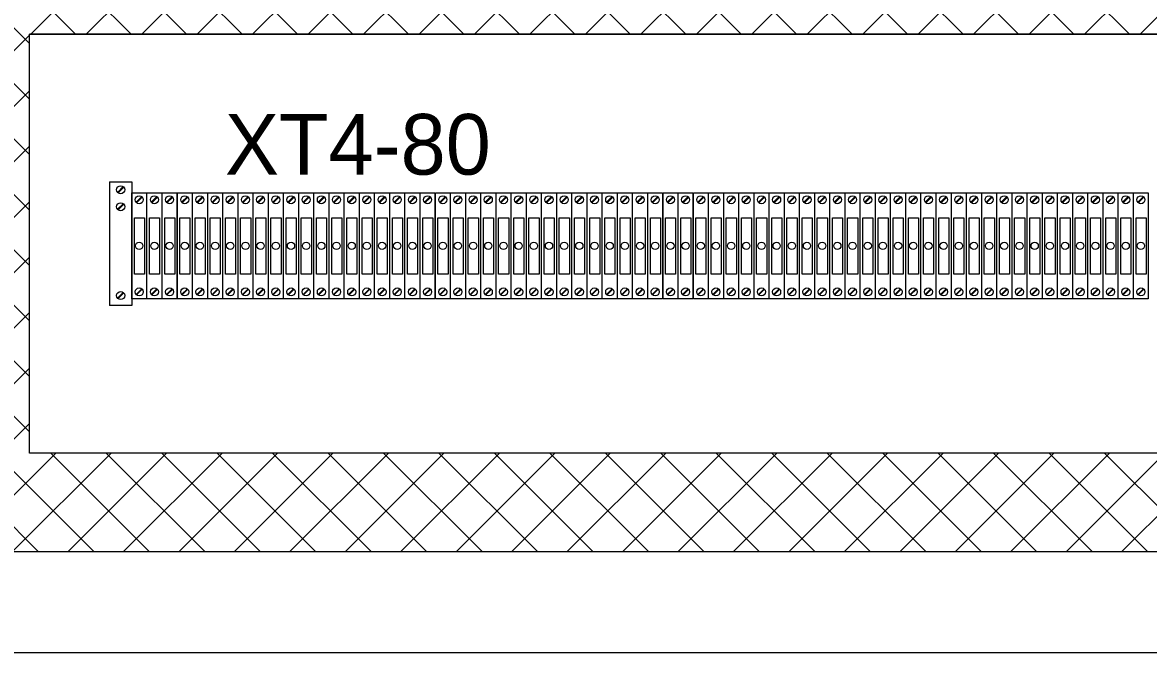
# Model space of a CAD drawing. Header units: millimetres. Extents: x 32626 to 72822, y 60047 to 123188.
# Drawn here: x 38747.2 to 39020.7, y 69076.9 to 69229.9 of the extents above; entities that cross this region are included whole.
import ezdxf

# ---------------------------------------------------------------- set-up
doc = ezdxf.new("R2010")
doc.units = ezdxf.units.MM
doc.header["$LTSCALE"] = 10
doc.layers.add('1轮廓实线层', color=7, linetype='Continuous', lineweight=18)
doc.layers.add('6文字层', color=3, linetype='Continuous', lineweight=18)
doc.styles.add('样式 1', font='SIMYOU.TTF', dxfattribs={"width": 0.75})

msp = doc.modelspace()

# ---------------------------------------------------------------- hatches: boundary and pattern name
at = {"layer": '1轮廓实线层'}
h = msp.add_hatch(dxfattribs=at)
h.set_pattern_fill('ANSI37', color=256, scale=3, style=0)
h.set_pattern_definition([(45, (7301.284, 2082.644), (-6.7351921, 6.7351921), []), (135, (7301.284, 2082.644), (-6.7351921, -6.7351921), [])])
h.paths.add_polyline_path([(38725.51, 69101.35), (38725.51, 69496.47), (39458.98, 69496.47), (39458.98, 69101.35)])
h.paths.add_polyline_path([(38748.93, 69473.08), (39435.56, 69473.08), (39435.56, 69365.07), (38748.93, 69365.07)], flags=16)
h.paths.add_polyline_path([(38748.91, 69341.07), (39435.58, 69341.07), (39435.58, 69251.07), (38748.91, 69251.07)], flags=16)
h.paths.add_polyline_path([(38748.91, 69227.07), (39435.58, 69227.07), (39435.58, 69125.35), (38748.91, 69125.35)], flags=16)

# ---------------------------------------------------------------- linework, layer by layer
for p, q in [((39194.98, 69227.07), (38748.91, 69227.07)), ((38748.91, 69227.07), (39435.58, 69227.07)), ((38748.91, 69125.35), (38748.91, 69227.07)), ((39435.58, 69125.35), (38748.91, 69125.35)), ((39458.98, 69101.35), (38725.51, 69101.35)), ((38696.25, 69076.91), (39488.25, 69076.91))]:
    msp.add_line(p, q, dxfattribs=at)
at = {"layer": '1轮廓实线层', "lineweight": 13}
for p, q in [((38768.32, 69191.21), (38773.72, 69191.21)), ((38768.32, 69191.21), (38768.32, 69161.21)), ((38773.72, 69191.21), (38773.72, 69161.21)), ((38770.27, 69188.65), (38771.65, 69190.03)), ((38770.4, 69188.53), (38771.77, 69189.91)), ((38773.72, 69188.57), (38777.32, 69188.57)), ((38773.72, 69162.77), (38773.72, 69188.57)), ((38777.32, 69188.57), (38777.32, 69162.77)), ((38777.41, 69188.57), (38781.01, 69188.57)), ((38777.41, 69162.77), (38777.41, 69188.57)), ((38781.01, 69188.57), (38781.01, 69162.77)), ((38781.1, 69188.57), (38784.7, 69188.57)), ((38781.1, 69162.77), (38781.1, 69188.57)), ((38784.7, 69188.57), (38784.7, 69162.77)), ((38784.78, 69188.57), (38788.38, 69188.57)), ((38784.78, 69162.77), (38784.78, 69188.57)), ((38788.38, 69188.57), (38788.38, 69162.77)), ((38788.47, 69188.57), (38792.07, 69188.57)), ((38788.47, 69162.77), (38788.47, 69188.57)), ((38792.07, 69188.57), (38792.07, 69162.77)), ((38792.16, 69188.57), (38795.76, 69188.57)), ((38792.16, 69162.77), (38792.16, 69188.57)), ((38795.76, 69188.57), (38795.76, 69162.77)), ((38795.84, 69188.57), (38799.44, 69188.57)), ((38795.84, 69162.77), (38795.84, 69188.57)), ((38799.44, 69188.57), (38799.44, 69162.77)), ((38799.53, 69188.57), (38803.13, 69188.57)), ((38799.53, 69162.77), (38799.53, 69188.57)), ((38803.13, 69188.57), (38803.13, 69162.77)), ((38803.21, 69188.57), (38806.81, 69188.57)), ((38803.21, 69162.77), (38803.21, 69188.57)), ((38806.81, 69188.57), (38806.81, 69162.77)), ((38806.9, 69188.57), (38810.5, 69188.57)), ((38806.9, 69162.77), (38806.9, 69188.57)), ((38810.5, 69188.57), (38810.5, 69162.77)), ((38810.59, 69188.57), (38814.19, 69188.57)), ((38810.59, 69162.77), (38810.59, 69188.57)), ((38814.19, 69188.57), (38814.19, 69162.77)), ((38814.27, 69188.57), (38817.87, 69188.57)), ((38814.27, 69162.77), (38814.27, 69188.57)), ((38817.87, 69188.57), (38817.87, 69162.77)), ((38817.96, 69188.57), (38821.56, 69188.57)), ((38817.96, 69162.77), (38817.96, 69188.57)), ((38821.56, 69188.57), (38821.56, 69162.77)), ((38821.64, 69188.57), (38825.24, 69188.57)), ((38821.64, 69162.77), (38821.64, 69188.57)), ((38825.24, 69188.57), (38825.24, 69162.77)), ((38825.33, 69188.57), (38828.93, 69188.57)), ((38825.33, 69162.77), (38825.33, 69188.57)), ((38828.93, 69188.57), (38828.93, 69162.77)), ((38829.02, 69188.57), (38832.62, 69188.57)), ((38829.02, 69162.77), (38829.02, 69188.57)), ((38832.62, 69188.57), (38832.62, 69162.77)), ((38832.7, 69188.57), (38836.3, 69188.57)), ((38832.7, 69162.77), (38832.7, 69188.57)), ((38836.3, 69188.57), (38836.3, 69162.77)), ((38836.39, 69188.57), (38839.99, 69188.57)), ((38836.39, 69162.77), (38836.39, 69188.57)), ((38839.99, 69188.57), (38839.99, 69162.77)), ((38840.07, 69188.57), (38843.67, 69188.57)), ((38840.07, 69162.77), (38840.07, 69188.57)), ((38843.67, 69188.57), (38843.67, 69162.77)), ((38843.76, 69188.57), (38847.36, 69188.57)), ((38843.76, 69162.77), (38843.76, 69188.57)), ((38847.36, 69188.57), (38847.36, 69162.77)), ((38847.45, 69162.77), (38847.45, 69188.57)), ((38847.45, 69188.57), (38851.05, 69188.57)), ((38847.45, 69162.77), (38847.45, 69188.57)), ((38851.05, 69188.57), (38851.05, 69162.77)), ((38851.13, 69188.57), (38854.73, 69188.57)), ((38851.13, 69162.77), (38851.13, 69188.57)), ((38854.73, 69188.57), (38854.73, 69162.77)), ((38854.82, 69188.57), (38858.42, 69188.57)), ((38854.82, 69162.77), (38854.82, 69188.57)), ((38858.42, 69188.57), (38858.42, 69162.77)), ((38858.51, 69188.57), (38862.11, 69188.57)), ((38858.51, 69162.77), (38858.51, 69188.57)), ((38862.11, 69188.57), (38862.11, 69162.77)), ((38862.19, 69188.57), (38865.79, 69188.57)), ((38862.19, 69162.77), (38862.19, 69188.57)), ((38865.79, 69188.57), (38865.79, 69162.77)), ((38865.88, 69188.57), (38869.48, 69188.57)), ((38865.88, 69162.77), (38865.88, 69188.57)), ((38869.48, 69188.57), (38869.48, 69162.77)), ((38869.56, 69188.57), (38873.16, 69188.57)), ((38869.56, 69162.77), (38869.56, 69188.57)), ((38873.16, 69188.57), (38873.16, 69162.77)), ((38873.25, 69188.57), (38876.85, 69188.57)), ((38873.25, 69162.77), (38873.25, 69188.57)), ((38876.85, 69188.57), (38876.85, 69162.77)), ((38876.94, 69188.57), (38880.54, 69188.57)), ((38876.94, 69162.77), (38876.94, 69188.57)), ((38880.54, 69188.57), (38880.54, 69162.77)), ((38880.62, 69188.57), (38884.22, 69188.57)), ((38880.62, 69162.77), (38880.62, 69188.57)), ((38884.22, 69188.57), (38884.22, 69162.77)), ((38884.31, 69188.57), (38887.91, 69188.57)), ((38884.31, 69162.77), (38884.31, 69188.57)), ((38887.91, 69188.57), (38887.91, 69162.77)), ((38887.99, 69188.57), (38891.59, 69188.57)), ((38887.99, 69162.77), (38887.99, 69188.57)), ((38891.59, 69188.57), (38891.59, 69162.77)), ((38891.68, 69188.57), (38895.28, 69188.57)), ((38891.68, 69162.77), (38891.68, 69188.57)), ((38895.28, 69188.57), (38895.28, 69162.77)), ((38895.37, 69188.57), (38898.97, 69188.57)), ((38895.37, 69162.77), (38895.37, 69188.57)), ((38898.97, 69188.57), (38898.97, 69162.77)), ((38899.05, 69188.57), (38902.65, 69188.57)), ((38899.05, 69162.77), (38899.05, 69188.57)), ((38902.65, 69188.57), (38902.65, 69162.77)), ((38902.74, 69188.57), (38906.34, 69188.57)), ((38902.74, 69162.77), (38902.74, 69188.57)), ((38906.34, 69188.57), (38906.34, 69162.77)), ((38906.42, 69188.57), (38910.02, 69188.57)), ((38906.42, 69162.77), (38906.42, 69188.57)), ((38910.02, 69188.57), (38910.02, 69162.77)), ((38910.11, 69188.57), (38913.71, 69188.57)), ((38910.11, 69162.77), (38910.11, 69188.57)), ((38913.71, 69188.57), (38913.71, 69162.77)), ((38913.8, 69188.57), (38917.4, 69188.57)), ((38913.8, 69162.77), (38913.8, 69188.57)), ((38917.4, 69188.57), (38917.4, 69162.77)), ((38917.48, 69188.57), (38921.08, 69188.57)), ((38917.48, 69162.77), (38917.48, 69188.57)), ((38921.08, 69188.57), (38921.08, 69162.77)), ((38921.17, 69162.77), (38921.17, 69188.57)), ((38921.17, 69188.57), (38924.77, 69188.57)), ((38921.17, 69162.77), (38921.17, 69188.57)), ((38924.77, 69188.57), (38924.77, 69162.77)), ((38924.86, 69188.57), (38928.46, 69188.57)), ((38924.86, 69162.77), (38924.86, 69188.57)), ((38928.46, 69188.57), (38928.46, 69162.77)), ((38928.54, 69188.57), (38932.14, 69188.57)), ((38928.54, 69162.77), (38928.54, 69188.57)), ((38932.14, 69188.57), (38932.14, 69162.77)), ((38932.23, 69188.57), (38935.83, 69188.57)), ((38932.23, 69162.77), (38932.23, 69188.57)), ((38935.83, 69188.57), (38935.83, 69162.77)), ((38935.91, 69188.57), (38939.51, 69188.57)), ((38935.91, 69162.77), (38935.91, 69188.57)), ((38939.51, 69188.57), (38939.51, 69162.77)), ((38939.6, 69188.57), (38943.2, 69188.57)), ((38939.6, 69162.77), (38939.6, 69188.57)), ((38943.2, 69188.57), (38943.2, 69162.77)), ((38943.29, 69188.57), (38946.89, 69188.57)), ((38943.29, 69162.77), (38943.29, 69188.57)), ((38946.89, 69188.57), (38946.89, 69162.77)), ((38946.97, 69188.57), (38950.57, 69188.57)), ((38946.97, 69162.77), (38946.97, 69188.57)), ((38950.57, 69188.57), (38950.57, 69162.77)), ((38950.66, 69188.57), (38954.26, 69188.57)), ((38950.66, 69162.77), (38950.66, 69188.57)), ((38954.26, 69188.57), (38954.26, 69162.77)), ((38954.34, 69188.57), (38957.94, 69188.57)), ((38954.34, 69162.77), (38954.34, 69188.57)), ((38957.94, 69188.57), (38957.94, 69162.77)), ((38958.03, 69188.57), (38961.63, 69188.57)), ((38958.03, 69162.77), (38958.03, 69188.57)), ((38961.63, 69188.57), (38961.63, 69162.77)), ((38961.72, 69188.57), (38965.32, 69188.57)), ((38961.72, 69162.77), (38961.72, 69188.57)), ((38965.32, 69188.57), (38965.32, 69162.77)), ((38965.4, 69188.57), (38969, 69188.57)), ((38965.4, 69162.77), (38965.4, 69188.57)), ((38969, 69188.57), (38969, 69162.77)), ((38969.09, 69188.57), (38972.69, 69188.57)), ((38969.09, 69162.77), (38969.09, 69188.57)), ((38972.69, 69188.57), (38972.69, 69162.77)), ((38972.78, 69188.57), (38976.38, 69188.57)), ((38972.78, 69162.77), (38972.78, 69188.57)), ((38976.38, 69188.57), (38976.38, 69162.77)), ((38976.46, 69188.57), (38980.06, 69188.57)), ((38976.46, 69162.77), (38976.46, 69188.57)), ((38980.06, 69188.57), (38980.06, 69162.77)), ((38980.15, 69188.57), (38983.75, 69188.57)), ((38980.15, 69162.77), (38980.15, 69188.57)), ((38983.75, 69188.57), (38983.75, 69162.77)), ((38983.83, 69188.57), (38987.43, 69188.57)), ((38983.83, 69162.77), (38983.83, 69188.57)), ((38987.43, 69188.57), (38987.43, 69162.77)), ((38987.52, 69188.57), (38991.12, 69188.57)), ((38987.52, 69162.77), (38987.52, 69188.57)), ((38991.12, 69188.57), (38991.12, 69162.77)), ((38991.21, 69188.57), (38994.81, 69188.57)), ((38991.21, 69162.77), (38991.21, 69188.57)), ((38994.81, 69188.57), (38994.81, 69162.77)), ((38994.89, 69162.77), (38994.89, 69188.57)), ((38994.89, 69188.57), (38998.49, 69188.57)), ((38994.89, 69162.77), (38994.89, 69188.57)), ((38998.49, 69188.57), (38998.49, 69162.77)), ((38998.58, 69188.57), (39002.18, 69188.57)), ((38998.58, 69162.77), (38998.58, 69188.57)), ((39002.18, 69188.57), (39002.18, 69162.77)), ((39002.26, 69188.57), (39005.86, 69188.57)), ((39002.26, 69162.77), (39002.26, 69188.57)), ((39005.86, 69188.57), (39005.86, 69162.77)), ((39005.95, 69188.57), (39009.55, 69188.57)), ((39005.95, 69162.77), (39005.95, 69188.57)), ((39009.55, 69188.57), (39009.55, 69162.77)), ((39009.64, 69188.57), (39013.24, 69188.57)), ((39009.64, 69162.77), (39009.64, 69188.57)), ((39013.24, 69188.57), (39013.24, 69162.77)), ((39013.32, 69188.57), (39016.92, 69188.57)), ((39013.32, 69162.77), (39013.32, 69188.57)), ((39016.92, 69188.57), (39016.92, 69162.77)), ((39017.01, 69188.57), (39020.61, 69188.57)), ((39017.01, 69162.77), (39017.01, 69188.57)), ((39020.61, 69188.57), (39020.61, 69162.77)), ((38770.27, 69184.53), (38771.65, 69185.9)), ((38770.4, 69184.4), (38771.77, 69185.78)), ((38774.77, 69186.23), (38776.15, 69187.61)), ((38774.9, 69186.11), (38776.27, 69187.49)), ((38778.46, 69186.23), (38779.84, 69187.61)), ((38778.58, 69186.11), (38779.96, 69187.49)), ((38782.15, 69186.23), (38783.53, 69187.61)), ((38782.27, 69186.11), (38783.65, 69187.49)), ((38785.83, 69186.23), (38787.21, 69187.61)), ((38785.95, 69186.11), (38787.33, 69187.49)), ((38789.52, 69186.23), (38790.9, 69187.61)), ((38789.64, 69186.11), (38791.02, 69187.49)), ((38793.21, 69186.23), (38794.58, 69187.61)), ((38793.33, 69186.11), (38794.71, 69187.49)), ((38796.89, 69186.23), (38798.27, 69187.61)), ((38797.01, 69186.11), (38798.39, 69187.49)), ((38800.58, 69186.23), (38801.96, 69187.61)), ((38800.7, 69186.11), (38802.08, 69187.49)), ((38804.26, 69186.23), (38805.64, 69187.61)), ((38804.38, 69186.11), (38805.76, 69187.49)), ((38807.95, 69186.23), (38809.33, 69187.61)), ((38808.07, 69186.11), (38809.45, 69187.49)), ((38811.64, 69186.23), (38813.02, 69187.61)), ((38811.76, 69186.11), (38813.14, 69187.49)), ((38815.32, 69186.23), (38816.7, 69187.61)), ((38815.44, 69186.11), (38816.82, 69187.49)), ((38819.01, 69186.23), (38820.39, 69187.61)), ((38819.13, 69186.11), (38820.51, 69187.49)), ((38822.69, 69186.23), (38824.07, 69187.61)), ((38822.82, 69186.11), (38824.19, 69187.49)), ((38826.38, 69186.23), (38827.76, 69187.61)), ((38826.5, 69186.11), (38827.88, 69187.49)), ((38830.07, 69186.23), (38831.45, 69187.61)), ((38830.19, 69186.11), (38831.57, 69187.49)), ((38833.75, 69186.23), (38835.13, 69187.61)), ((38833.87, 69186.11), (38835.25, 69187.49)), ((38837.44, 69186.23), (38838.82, 69187.61)), ((38837.56, 69186.11), (38838.94, 69187.49)), ((38841.13, 69186.23), (38842.5, 69187.61)), ((38841.25, 69186.11), (38842.62, 69187.49)), ((38844.81, 69186.23), (38846.19, 69187.61)), ((38844.93, 69186.11), (38846.31, 69187.49)), ((38848.5, 69186.23), (38849.88, 69187.61)), ((38848.62, 69186.11), (38850, 69187.49)), ((38852.18, 69186.23), (38853.56, 69187.61)), ((38852.3, 69186.11), (38853.68, 69187.49)), ((38855.87, 69186.23), (38857.25, 69187.61)), ((38855.99, 69186.11), (38857.37, 69187.49)), ((38859.56, 69186.23), (38860.93, 69187.61)), ((38859.68, 69186.11), (38861.06, 69187.49)), ((38863.24, 69186.23), (38864.62, 69187.61)), ((38863.36, 69186.11), (38864.74, 69187.49)), ((38866.93, 69186.23), (38868.31, 69187.61)), ((38867.05, 69186.11), (38868.43, 69187.49)), ((38870.61, 69186.23), (38871.99, 69187.61)), ((38870.73, 69186.11), (38872.11, 69187.49)), ((38874.3, 69186.23), (38875.68, 69187.61)), ((38874.42, 69186.11), (38875.8, 69187.49)), ((38877.99, 69186.23), (38879.37, 69187.61)), ((38878.11, 69186.11), (38879.49, 69187.49)), ((38881.67, 69186.23), (38883.05, 69187.61)), ((38881.79, 69186.11), (38883.17, 69187.49)), ((38885.36, 69186.23), (38886.74, 69187.61)), ((38885.48, 69186.11), (38886.86, 69187.49)), ((38889.04, 69186.23), (38890.42, 69187.61)), ((38889.17, 69186.11), (38890.54, 69187.49)), ((38892.73, 69186.23), (38894.11, 69187.61)), ((38892.85, 69186.11), (38894.23, 69187.49)), ((38896.42, 69186.23), (38897.8, 69187.61)), ((38896.54, 69186.11), (38897.92, 69187.49)), ((38900.1, 69186.23), (38901.48, 69187.61)), ((38900.22, 69186.11), (38901.6, 69187.49)), ((38903.79, 69186.23), (38905.17, 69187.61)), ((38903.91, 69186.11), (38905.29, 69187.49)), ((38907.48, 69186.23), (38908.85, 69187.61)), ((38907.6, 69186.11), (38908.98, 69187.49)), ((38911.16, 69186.23), (38912.54, 69187.61)), ((38911.28, 69186.11), (38912.66, 69187.49)), ((38914.85, 69186.23), (38916.23, 69187.61)), ((38914.97, 69186.11), (38916.35, 69187.49)), ((38918.53, 69186.23), (38919.91, 69187.61)), ((38918.65, 69186.11), (38920.03, 69187.49)), ((38922.22, 69186.23), (38923.6, 69187.61)), ((38922.34, 69186.11), (38923.72, 69187.49)), ((38925.91, 69186.23), (38927.28, 69187.61)), ((38926.03, 69186.11), (38927.41, 69187.49)), ((38929.59, 69186.23), (38930.97, 69187.61)), ((38929.71, 69186.11), (38931.09, 69187.49)), ((38933.28, 69186.23), (38934.66, 69187.61)), ((38933.4, 69186.11), (38934.78, 69187.49)), ((38936.96, 69186.23), (38938.34, 69187.61)), ((38937.09, 69186.11), (38938.46, 69187.49)), ((38940.65, 69186.23), (38942.03, 69187.61)), ((38940.77, 69186.11), (38942.15, 69187.49)), ((38944.34, 69186.23), (38945.72, 69187.61)), ((38944.46, 69186.11), (38945.84, 69187.49)), ((38948.02, 69186.23), (38949.4, 69187.61)), ((38948.14, 69186.11), (38949.52, 69187.49)), ((38951.71, 69186.23), (38953.09, 69187.61)), ((38951.83, 69186.11), (38953.21, 69187.49)), ((38955.39, 69186.23), (38956.77, 69187.61)), ((38955.52, 69186.11), (38956.89, 69187.49)), ((38959.08, 69186.23), (38960.46, 69187.61)), ((38959.2, 69186.11), (38960.58, 69187.49)), ((38962.77, 69186.23), (38964.15, 69187.61)), ((38962.89, 69186.11), (38964.27, 69187.49)), ((38966.45, 69186.23), (38967.83, 69187.61)), ((38966.57, 69186.11), (38967.95, 69187.49)), ((38970.14, 69186.23), (38971.52, 69187.61)), ((38970.26, 69186.11), (38971.64, 69187.49)), ((38973.83, 69186.23), (38975.2, 69187.61)), ((38973.95, 69186.11), (38975.33, 69187.49)), ((38977.51, 69186.23), (38978.89, 69187.61)), ((38977.63, 69186.11), (38979.01, 69187.49)), ((38981.2, 69186.23), (38982.58, 69187.61)), ((38981.32, 69186.11), (38982.7, 69187.49)), ((38984.88, 69186.23), (38986.26, 69187.61)), ((38985, 69186.11), (38986.38, 69187.49)), ((38988.57, 69186.23), (38989.95, 69187.61)), ((38988.69, 69186.11), (38990.07, 69187.49)), ((38992.26, 69186.23), (38993.63, 69187.61)), ((38992.38, 69186.11), (38993.76, 69187.49)), ((38995.94, 69186.23), (38997.32, 69187.61)), ((38996.06, 69186.11), (38997.44, 69187.49)), ((38999.63, 69186.23), (39001.01, 69187.61)), ((38999.75, 69186.11), (39001.13, 69187.49)), ((39003.31, 69186.23), (39004.69, 69187.61)), ((39003.44, 69186.11), (39004.81, 69187.49)), ((39007, 69186.23), (39008.38, 69187.61)), ((39007.12, 69186.11), (39008.5, 69187.49)), ((39010.69, 69186.23), (39012.07, 69187.61)), ((39010.81, 69186.11), (39012.19, 69187.49)), ((39014.37, 69186.23), (39015.75, 69187.61)), ((39014.49, 69186.11), (39015.87, 69187.49)), ((39018.06, 69186.23), (39019.44, 69187.61)), ((39018.18, 69186.11), (39019.56, 69187.49)), ((38770.27, 69162.96), (38771.65, 69164.34)), ((38770.4, 69162.84), (38771.77, 69164.22)), ((38774.77, 69163.85), (38776.15, 69165.23)), ((38774.9, 69163.73), (38776.27, 69165.11)), ((38778.46, 69163.85), (38779.84, 69165.23)), ((38778.58, 69163.73), (38779.96, 69165.11)), ((38782.15, 69163.85), (38783.53, 69165.23)), ((38782.27, 69163.73), (38783.65, 69165.11)), ((38785.83, 69163.85), (38787.21, 69165.23)), ((38785.95, 69163.73), (38787.33, 69165.11)), ((38789.52, 69163.85), (38790.9, 69165.23)), ((38789.64, 69163.73), (38791.02, 69165.11)), ((38793.21, 69163.85), (38794.58, 69165.23)), ((38793.33, 69163.73), (38794.71, 69165.11)), ((38796.89, 69163.85), (38798.27, 69165.23)), ((38797.01, 69163.73), (38798.39, 69165.11)), ((38800.58, 69163.85), (38801.96, 69165.23)), ((38800.7, 69163.73), (38802.08, 69165.11)), ((38804.26, 69163.85), (38805.64, 69165.23)), ((38804.38, 69163.73), (38805.76, 69165.11)), ((38807.95, 69163.85), (38809.33, 69165.23)), ((38808.07, 69163.73), (38809.45, 69165.11)), ((38811.64, 69163.85), (38813.02, 69165.23)), ((38811.76, 69163.73), (38813.14, 69165.11)), ((38815.32, 69163.85), (38816.7, 69165.23)), ((38815.44, 69163.73), (38816.82, 69165.11)), ((38819.01, 69163.85), (38820.39, 69165.23)), ((38819.13, 69163.73), (38820.51, 69165.11)), ((38822.69, 69163.85), (38824.07, 69165.23)), ((38822.82, 69163.73), (38824.19, 69165.11)), ((38826.38, 69163.85), (38827.76, 69165.23)), ((38826.5, 69163.73), (38827.88, 69165.11)), ((38830.07, 69163.85), (38831.45, 69165.23)), ((38830.19, 69163.73), (38831.57, 69165.11)), ((38833.75, 69163.85), (38835.13, 69165.23)), ((38833.87, 69163.73), (38835.25, 69165.11)), ((38837.44, 69163.85), (38838.82, 69165.23)), ((38837.56, 69163.73), (38838.94, 69165.11)), ((38841.13, 69163.85), (38842.5, 69165.23)), ((38841.25, 69163.73), (38842.62, 69165.11)), ((38844.81, 69163.85), (38846.19, 69165.23)), ((38844.93, 69163.73), (38846.31, 69165.11)), ((38848.5, 69163.85), (38849.88, 69165.23)), ((38848.62, 69163.73), (38850, 69165.11)), ((38852.18, 69163.85), (38853.56, 69165.23)), ((38852.3, 69163.73), (38853.68, 69165.11)), ((38855.87, 69163.85), (38857.25, 69165.23)), ((38855.99, 69163.73), (38857.37, 69165.11)), ((38859.56, 69163.85), (38860.93, 69165.23)), ((38859.68, 69163.73), (38861.06, 69165.11)), ((38863.24, 69163.85), (38864.62, 69165.23)), ((38863.36, 69163.73), (38864.74, 69165.11)), ((38866.93, 69163.85), (38868.31, 69165.23)), ((38867.05, 69163.73), (38868.43, 69165.11)), ((38870.61, 69163.85), (38871.99, 69165.23)), ((38870.73, 69163.73), (38872.11, 69165.11)), ((38874.3, 69163.85), (38875.68, 69165.23)), ((38874.42, 69163.73), (38875.8, 69165.11)), ((38877.99, 69163.85), (38879.37, 69165.23)), ((38878.11, 69163.73), (38879.49, 69165.11)), ((38881.67, 69163.85), (38883.05, 69165.23)), ((38881.79, 69163.73), (38883.17, 69165.11)), ((38885.36, 69163.85), (38886.74, 69165.23)), ((38885.48, 69163.73), (38886.86, 69165.11)), ((38889.04, 69163.85), (38890.42, 69165.23)), ((38889.17, 69163.73), (38890.54, 69165.11)), ((38892.73, 69163.85), (38894.11, 69165.23)), ((38892.85, 69163.73), (38894.23, 69165.11)), ((38896.42, 69163.85), (38897.8, 69165.23)), ((38896.54, 69163.73), (38897.92, 69165.11)), ((38900.1, 69163.85), (38901.48, 69165.23)), ((38900.22, 69163.73), (38901.6, 69165.11)), ((38903.79, 69163.85), (38905.17, 69165.23)), ((38903.91, 69163.73), (38905.29, 69165.11)), ((38907.48, 69163.85), (38908.85, 69165.23)), ((38907.6, 69163.73), (38908.98, 69165.11)), ((38911.16, 69163.85), (38912.54, 69165.23)), ((38911.28, 69163.73), (38912.66, 69165.11)), ((38914.85, 69163.85), (38916.23, 69165.23)), ((38914.97, 69163.73), (38916.35, 69165.11)), ((38918.53, 69163.85), (38919.91, 69165.23)), ((38918.65, 69163.73), (38920.03, 69165.11)), ((38922.22, 69163.85), (38923.6, 69165.23)), ((38922.34, 69163.73), (38923.72, 69165.11)), ((38925.91, 69163.85), (38927.28, 69165.23)), ((38926.03, 69163.73), (38927.41, 69165.11)), ((38929.59, 69163.85), (38930.97, 69165.23)), ((38929.71, 69163.73), (38931.09, 69165.11)), ((38933.28, 69163.85), (38934.66, 69165.23)), ((38933.4, 69163.73), (38934.78, 69165.11)), ((38936.96, 69163.85), (38938.34, 69165.23)), ((38937.09, 69163.73), (38938.46, 69165.11)), ((38940.65, 69163.85), (38942.03, 69165.23)), ((38940.77, 69163.73), (38942.15, 69165.11)), ((38944.34, 69163.85), (38945.72, 69165.23)), ((38944.46, 69163.73), (38945.84, 69165.11)), ((38948.02, 69163.85), (38949.4, 69165.23)), ((38948.14, 69163.73), (38949.52, 69165.11)), ((38951.71, 69163.85), (38953.09, 69165.23)), ((38951.83, 69163.73), (38953.21, 69165.11)), ((38955.39, 69163.85), (38956.77, 69165.23)), ((38955.52, 69163.73), (38956.89, 69165.11)), ((38959.08, 69163.85), (38960.46, 69165.23)), ((38959.2, 69163.73), (38960.58, 69165.11)), ((38962.77, 69163.85), (38964.15, 69165.23)), ((38962.89, 69163.73), (38964.27, 69165.11)), ((38966.45, 69163.85), (38967.83, 69165.23)), ((38966.57, 69163.73), (38967.95, 69165.11)), ((38970.14, 69163.85), (38971.52, 69165.23)), ((38970.26, 69163.73), (38971.64, 69165.11)), ((38973.83, 69163.85), (38975.2, 69165.23)), ((38973.95, 69163.73), (38975.33, 69165.11)), ((38977.51, 69163.85), (38978.89, 69165.23)), ((38977.63, 69163.73), (38979.01, 69165.11)), ((38981.2, 69163.85), (38982.58, 69165.23)), ((38981.32, 69163.73), (38982.7, 69165.11)), ((38984.88, 69163.85), (38986.26, 69165.23)), ((38985, 69163.73), (38986.38, 69165.11)), ((38988.57, 69163.85), (38989.95, 69165.23)), ((38988.69, 69163.73), (38990.07, 69165.11)), ((38992.26, 69163.85), (38993.63, 69165.23)), ((38992.38, 69163.73), (38993.76, 69165.11)), ((38995.94, 69163.85), (38997.32, 69165.23)), ((38996.06, 69163.73), (38997.44, 69165.11)), ((38999.63, 69163.85), (39001.01, 69165.23)), ((38999.75, 69163.73), (39001.13, 69165.11)), ((39003.31, 69163.85), (39004.69, 69165.23)), ((39003.44, 69163.73), (39004.81, 69165.11)), ((39007, 69163.85), (39008.38, 69165.23)), ((39007.12, 69163.73), (39008.5, 69165.11)), ((39010.69, 69163.85), (39012.07, 69165.23)), ((39010.81, 69163.73), (39012.19, 69165.11)), ((39014.37, 69163.85), (39015.75, 69165.23)), ((39014.49, 69163.73), (39015.87, 69165.11)), ((39018.06, 69163.85), (39019.44, 69165.23)), ((39018.18, 69163.73), (39019.56, 69165.11)), ((38773.72, 69161.21), (38768.32, 69161.21)), ((38777.32, 69162.77), (38773.72, 69162.77)), ((38781.01, 69162.77), (38777.41, 69162.77)), ((38784.7, 69162.77), (38781.1, 69162.77)), ((38788.38, 69162.77), (38784.78, 69162.77)), ((38792.07, 69162.77), (38788.47, 69162.77)), ((38795.76, 69162.77), (38792.16, 69162.77)), ((38799.44, 69162.77), (38795.84, 69162.77)), ((38803.13, 69162.77), (38799.53, 69162.77)), ((38806.81, 69162.77), (38803.21, 69162.77)), ((38810.5, 69162.77), (38806.9, 69162.77)), ((38814.19, 69162.77), (38810.59, 69162.77)), ((38817.87, 69162.77), (38814.27, 69162.77)), ((38821.56, 69162.77), (38817.96, 69162.77)), ((38825.24, 69162.77), (38821.64, 69162.77)), ((38828.93, 69162.77), (38825.33, 69162.77)), ((38832.62, 69162.77), (38829.02, 69162.77)), ((38836.3, 69162.77), (38832.7, 69162.77)), ((38839.99, 69162.77), (38836.39, 69162.77)), ((38843.67, 69162.77), (38840.07, 69162.77)), ((38847.36, 69162.77), (38843.76, 69162.77)), ((38851.05, 69162.77), (38847.45, 69162.77)), ((38854.73, 69162.77), (38851.13, 69162.77)), ((38858.42, 69162.77), (38854.82, 69162.77)), ((38862.11, 69162.77), (38858.51, 69162.77)), ((38865.79, 69162.77), (38862.19, 69162.77)), ((38869.48, 69162.77), (38865.88, 69162.77)), ((38873.16, 69162.77), (38869.56, 69162.77)), ((38876.85, 69162.77), (38873.25, 69162.77)), ((38880.54, 69162.77), (38876.94, 69162.77)), ((38884.22, 69162.77), (38880.62, 69162.77)), ((38887.91, 69162.77), (38884.31, 69162.77)), ((38891.59, 69162.77), (38887.99, 69162.77)), ((38895.28, 69162.77), (38891.68, 69162.77)), ((38898.97, 69162.77), (38895.37, 69162.77)), ((38902.65, 69162.77), (38899.05, 69162.77)), ((38906.34, 69162.77), (38902.74, 69162.77)), ((38910.02, 69162.77), (38906.42, 69162.77)), ((38913.71, 69162.77), (38910.11, 69162.77)), ((38917.4, 69162.77), (38913.8, 69162.77)), ((38921.08, 69162.77), (38917.48, 69162.77)), ((38924.77, 69162.77), (38921.17, 69162.77)), ((38928.46, 69162.77), (38924.86, 69162.77)), ((38932.14, 69162.77), (38928.54, 69162.77)), ((38935.83, 69162.77), (38932.23, 69162.77)), ((38939.51, 69162.77), (38935.91, 69162.77)), ((38943.2, 69162.77), (38939.6, 69162.77)), ((38946.89, 69162.77), (38943.29, 69162.77)), ((38950.57, 69162.77), (38946.97, 69162.77)), ((38954.26, 69162.77), (38950.66, 69162.77)), ((38957.94, 69162.77), (38954.34, 69162.77)), ((38961.63, 69162.77), (38958.03, 69162.77)), ((38965.32, 69162.77), (38961.72, 69162.77)), ((38969, 69162.77), (38965.4, 69162.77)), ((38972.69, 69162.77), (38969.09, 69162.77)), ((38976.38, 69162.77), (38972.78, 69162.77)), ((38980.06, 69162.77), (38976.46, 69162.77)), ((38983.75, 69162.77), (38980.15, 69162.77)), ((38987.43, 69162.77), (38983.83, 69162.77)), ((38991.12, 69162.77), (38987.52, 69162.77)), ((38994.81, 69162.77), (38991.21, 69162.77)), ((38998.49, 69162.77), (38994.89, 69162.77)), ((39002.18, 69162.77), (38998.58, 69162.77)), ((39005.86, 69162.77), (39002.26, 69162.77)), ((39009.55, 69162.77), (39005.95, 69162.77)), ((39013.24, 69162.77), (39009.64, 69162.77)), ((39016.92, 69162.77), (39013.32, 69162.77)), ((39020.61, 69162.77), (39017.01, 69162.77))]:
    msp.add_line(p, q, dxfattribs=at)
for points in [[(38774.35, 69182.47), (38776.79, 69182.47), (38776.79, 69168.81), (38774.35, 69168.81)], [(38778.03, 69182.47), (38780.48, 69182.47), (38780.48, 69168.81), (38778.03, 69168.81)], [(38781.72, 69182.47), (38784.17, 69182.47), (38784.17, 69168.81), (38781.72, 69168.81)], [(38785.4, 69182.47), (38787.85, 69182.47), (38787.85, 69168.81), (38785.4, 69168.81)], [(38789.09, 69182.47), (38791.54, 69182.47), (38791.54, 69168.81), (38789.09, 69168.81)], [(38792.78, 69182.47), (38795.22, 69182.47), (38795.22, 69168.81), (38792.78, 69168.81)], [(38796.46, 69182.47), (38798.91, 69182.47), (38798.91, 69168.81), (38796.46, 69168.81)], [(38800.15, 69182.47), (38802.6, 69182.47), (38802.6, 69168.81), (38800.15, 69168.81)], [(38803.83, 69182.47), (38806.28, 69182.47), (38806.28, 69168.81), (38803.83, 69168.81)], [(38807.52, 69182.47), (38809.97, 69182.47), (38809.97, 69168.81), (38807.52, 69168.81)], [(38811.21, 69182.47), (38813.65, 69182.47), (38813.65, 69168.81), (38811.21, 69168.81)], [(38814.89, 69182.47), (38817.34, 69182.47), (38817.34, 69168.81), (38814.89, 69168.81)], [(38818.58, 69182.47), (38821.03, 69182.47), (38821.03, 69168.81), (38818.58, 69168.81)], [(38822.27, 69182.47), (38824.71, 69182.47), (38824.71, 69168.81), (38822.27, 69168.81)], [(38825.95, 69182.47), (38828.4, 69182.47), (38828.4, 69168.81), (38825.95, 69168.81)], [(38829.64, 69182.47), (38832.09, 69182.47), (38832.09, 69168.81), (38829.64, 69168.81)], [(38833.32, 69182.47), (38835.77, 69182.47), (38835.77, 69168.81), (38833.32, 69168.81)], [(38837.01, 69182.47), (38839.46, 69182.47), (38839.46, 69168.81), (38837.01, 69168.81)], [(38840.7, 69182.47), (38843.14, 69182.47), (38843.14, 69168.81), (38840.7, 69168.81)], [(38844.38, 69182.47), (38846.83, 69182.47), (38846.83, 69168.81), (38844.38, 69168.81)], [(38848.07, 69182.47), (38850.52, 69182.47), (38850.52, 69168.81), (38848.07, 69168.81)], [(38851.75, 69182.47), (38854.2, 69182.47), (38854.2, 69168.81), (38851.75, 69168.81)], [(38855.44, 69182.47), (38857.89, 69182.47), (38857.89, 69168.81), (38855.44, 69168.81)], [(38859.13, 69182.47), (38861.57, 69182.47), (38861.57, 69168.81), (38859.13, 69168.81)], [(38862.81, 69182.47), (38865.26, 69182.47), (38865.26, 69168.81), (38862.81, 69168.81)], [(38866.5, 69182.47), (38868.95, 69182.47), (38868.95, 69168.81), (38866.5, 69168.81)], [(38870.18, 69182.47), (38872.63, 69182.47), (38872.63, 69168.81), (38870.18, 69168.81)], [(38873.87, 69182.47), (38876.32, 69182.47), (38876.32, 69168.81), (38873.87, 69168.81)], [(38877.56, 69182.47), (38880.01, 69182.47), (38880.01, 69168.81), (38877.56, 69168.81)], [(38881.24, 69182.47), (38883.69, 69182.47), (38883.69, 69168.81), (38881.24, 69168.81)], [(38884.93, 69182.47), (38887.38, 69182.47), (38887.38, 69168.81), (38884.93, 69168.81)], [(38888.62, 69182.47), (38891.06, 69182.47), (38891.06, 69168.81), (38888.62, 69168.81)], [(38892.3, 69182.47), (38894.75, 69182.47), (38894.75, 69168.81), (38892.3, 69168.81)], [(38895.99, 69182.47), (38898.44, 69182.47), (38898.44, 69168.81), (38895.99, 69168.81)], [(38899.67, 69182.47), (38902.12, 69182.47), (38902.12, 69168.81), (38899.67, 69168.81)], [(38903.36, 69182.47), (38905.81, 69182.47), (38905.81, 69168.81), (38903.36, 69168.81)], [(38907.05, 69182.47), (38909.49, 69182.47), (38909.49, 69168.81), (38907.05, 69168.81)], [(38910.73, 69182.47), (38913.18, 69182.47), (38913.18, 69168.81), (38910.73, 69168.81)], [(38914.42, 69182.47), (38916.87, 69182.47), (38916.87, 69168.81), (38914.42, 69168.81)], [(38918.1, 69182.47), (38920.55, 69182.47), (38920.55, 69168.81), (38918.1, 69168.81)], [(38921.79, 69182.47), (38924.24, 69182.47), (38924.24, 69168.81), (38921.79, 69168.81)], [(38925.48, 69182.47), (38927.92, 69182.47), (38927.92, 69168.81), (38925.48, 69168.81)], [(38929.16, 69182.47), (38931.61, 69182.47), (38931.61, 69168.81), (38929.16, 69168.81)], [(38932.85, 69182.47), (38935.3, 69182.47), (38935.3, 69168.81), (38932.85, 69168.81)], [(38936.53, 69182.47), (38938.98, 69182.47), (38938.98, 69168.81), (38936.53, 69168.81)], [(38940.22, 69182.47), (38942.67, 69182.47), (38942.67, 69168.81), (38940.22, 69168.81)], [(38943.91, 69182.47), (38946.36, 69182.47), (38946.36, 69168.81), (38943.91, 69168.81)], [(38947.59, 69182.47), (38950.04, 69182.47), (38950.04, 69168.81), (38947.59, 69168.81)], [(38951.28, 69182.47), (38953.73, 69182.47), (38953.73, 69168.81), (38951.28, 69168.81)], [(38954.97, 69182.47), (38957.41, 69182.47), (38957.41, 69168.81), (38954.97, 69168.81)], [(38958.65, 69182.47), (38961.1, 69182.47), (38961.1, 69168.81), (38958.65, 69168.81)], [(38962.34, 69182.47), (38964.79, 69182.47), (38964.79, 69168.81), (38962.34, 69168.81)], [(38966.02, 69182.47), (38968.47, 69182.47), (38968.47, 69168.81), (38966.02, 69168.81)], [(38969.71, 69182.47), (38972.16, 69182.47), (38972.16, 69168.81), (38969.71, 69168.81)], [(38973.4, 69182.47), (38975.84, 69182.47), (38975.84, 69168.81), (38973.4, 69168.81)], [(38977.08, 69182.47), (38979.53, 69182.47), (38979.53, 69168.81), (38977.08, 69168.81)], [(38980.77, 69182.47), (38983.22, 69182.47), (38983.22, 69168.81), (38980.77, 69168.81)], [(38984.45, 69182.47), (38986.9, 69182.47), (38986.9, 69168.81), (38984.45, 69168.81)], [(38988.14, 69182.47), (38990.59, 69182.47), (38990.59, 69168.81), (38988.14, 69168.81)], [(38991.83, 69182.47), (38994.27, 69182.47), (38994.27, 69168.81), (38991.83, 69168.81)], [(38995.51, 69182.47), (38997.96, 69182.47), (38997.96, 69168.81), (38995.51, 69168.81)], [(38999.2, 69182.47), (39001.65, 69182.47), (39001.65, 69168.81), (38999.2, 69168.81)], [(39002.88, 69182.47), (39005.33, 69182.47), (39005.33, 69168.81), (39002.88, 69168.81)], [(39006.57, 69182.47), (39009.02, 69182.47), (39009.02, 69168.81), (39006.57, 69168.81)], [(39010.26, 69182.47), (39012.71, 69182.47), (39012.71, 69168.81), (39010.26, 69168.81)], [(39013.94, 69182.47), (39016.39, 69182.47), (39016.39, 69168.81), (39013.94, 69168.81)], [(39017.63, 69182.47), (39020.08, 69182.47), (39020.08, 69168.81), (39017.63, 69168.81)]]:
    msp.add_lwpolyline(points, close=True, dxfattribs=at)
for centre, radius in [((38771.02, 69189.28), 0.975), ((38771.02, 69185.15), 0.975), ((38775.52, 69186.86), 0.975), ((38779.21, 69186.86), 0.975), ((38782.9, 69186.86), 0.975), ((38786.58, 69186.86), 0.975), ((38790.27, 69186.86), 0.975), ((38793.96, 69186.86), 0.975), ((38797.64, 69186.86), 0.975), ((38801.33, 69186.86), 0.975), ((38805.01, 69186.86), 0.975), ((38808.7, 69186.86), 0.975), ((38812.39, 69186.86), 0.975), ((38816.07, 69186.86), 0.975), ((38819.76, 69186.86), 0.975), ((38823.44, 69186.86), 0.975), ((38827.13, 69186.86), 0.975), ((38830.82, 69186.86), 0.975), ((38834.5, 69186.86), 0.975), ((38838.19, 69186.86), 0.975), ((38841.87, 69186.86), 0.975), ((38845.56, 69186.86), 0.975), ((38849.25, 69186.86), 0.975), ((38852.93, 69186.86), 0.975), ((38856.62, 69186.86), 0.975), ((38860.31, 69186.86), 0.975), ((38863.99, 69186.86), 0.975), ((38867.68, 69186.86), 0.975), ((38871.36, 69186.86), 0.975), ((38875.05, 69186.86), 0.975), ((38878.74, 69186.86), 0.975), ((38882.42, 69186.86), 0.975), ((38886.11, 69186.86), 0.975), ((38889.79, 69186.86), 0.975), ((38893.48, 69186.86), 0.975), ((38897.17, 69186.86), 0.975), ((38900.85, 69186.86), 0.975), ((38904.54, 69186.86), 0.975), ((38908.22, 69186.86), 0.975), ((38911.91, 69186.86), 0.975), ((38915.6, 69186.86), 0.975), ((38919.28, 69186.86), 0.975), ((38922.97, 69186.86), 0.975), ((38926.66, 69186.86), 0.975), ((38930.34, 69186.86), 0.975), ((38934.03, 69186.86), 0.975), ((38937.71, 69186.86), 0.975), ((38941.4, 69186.86), 0.975), ((38945.09, 69186.86), 0.975), ((38948.77, 69186.86), 0.975), ((38952.46, 69186.86), 0.975), ((38956.14, 69186.86), 0.975), ((38959.83, 69186.86), 0.975), ((38963.52, 69186.86), 0.975), ((38967.2, 69186.86), 0.975), ((38970.89, 69186.86), 0.975), ((38974.58, 69186.86), 0.975), ((38978.26, 69186.86), 0.975), ((38981.95, 69186.86), 0.975), ((38985.63, 69186.86), 0.975), ((38989.32, 69186.86), 0.975), ((38993.01, 69186.86), 0.975), ((38996.69, 69186.86), 0.975), ((39000.38, 69186.86), 0.975), ((39004.06, 69186.86), 0.975), ((39007.75, 69186.86), 0.975), ((39011.44, 69186.86), 0.975), ((39015.12, 69186.86), 0.975), ((39018.81, 69186.86), 0.975), ((38775.52, 69175.67), 0.881), ((38779.21, 69175.67), 0.881), ((38782.9, 69175.67), 0.881), ((38786.58, 69175.67), 0.881), ((38790.27, 69175.67), 0.881), ((38793.96, 69175.67), 0.881), ((38797.64, 69175.67), 0.881), ((38801.33, 69175.67), 0.881), ((38805.01, 69175.67), 0.881), ((38808.7, 69175.67), 0.881), ((38812.39, 69175.67), 0.881), ((38816.07, 69175.67), 0.881), ((38819.76, 69175.67), 0.881), ((38823.44, 69175.67), 0.881), ((38827.13, 69175.67), 0.881), ((38830.82, 69175.67), 0.881), ((38834.5, 69175.67), 0.881), ((38838.19, 69175.67), 0.881), ((38841.87, 69175.67), 0.881), ((38845.56, 69175.67), 0.881), ((38849.25, 69175.67), 0.881), ((38852.93, 69175.67), 0.881), ((38856.62, 69175.67), 0.881), ((38860.31, 69175.67), 0.881), ((38863.99, 69175.67), 0.881), ((38867.68, 69175.67), 0.881), ((38871.36, 69175.67), 0.881), ((38875.05, 69175.67), 0.881), ((38878.74, 69175.67), 0.881), ((38882.42, 69175.67), 0.881), ((38886.11, 69175.67), 0.881), ((38889.79, 69175.67), 0.881), ((38893.48, 69175.67), 0.881), ((38897.17, 69175.67), 0.881), ((38900.85, 69175.67), 0.881), ((38904.54, 69175.67), 0.881), ((38908.22, 69175.67), 0.881), ((38911.91, 69175.67), 0.881), ((38915.6, 69175.67), 0.881), ((38919.28, 69175.67), 0.881), ((38922.97, 69175.67), 0.881), ((38926.66, 69175.67), 0.881), ((38930.34, 69175.67), 0.881), ((38934.03, 69175.67), 0.881), ((38937.71, 69175.67), 0.881), ((38941.4, 69175.67), 0.881), ((38945.09, 69175.67), 0.881), ((38948.77, 69175.67), 0.881), ((38952.46, 69175.67), 0.881), ((38956.14, 69175.67), 0.881), ((38959.83, 69175.67), 0.881), ((38963.52, 69175.67), 0.881), ((38967.2, 69175.67), 0.881), ((38970.89, 69175.67), 0.881), ((38974.58, 69175.67), 0.881), ((38978.26, 69175.67), 0.881), ((38981.95, 69175.67), 0.881), ((38985.63, 69175.67), 0.881), ((38989.32, 69175.67), 0.881), ((38993.01, 69175.67), 0.881), ((38996.69, 69175.67), 0.881), ((39000.38, 69175.67), 0.881), ((39004.06, 69175.67), 0.881), ((39007.75, 69175.67), 0.881), ((39011.44, 69175.67), 0.881), ((39015.12, 69175.67), 0.881), ((39018.81, 69175.67), 0.881), ((38771.02, 69163.59), 0.975), ((38775.52, 69164.48), 0.975), ((38779.21, 69164.48), 0.975), ((38782.9, 69164.48), 0.975), ((38786.58, 69164.48), 0.975), ((38790.27, 69164.48), 0.975), ((38793.96, 69164.48), 0.975), ((38797.64, 69164.48), 0.975), ((38801.33, 69164.48), 0.975), ((38805.01, 69164.48), 0.975), ((38808.7, 69164.48), 0.975), ((38812.39, 69164.48), 0.975), ((38816.07, 69164.48), 0.975), ((38819.76, 69164.48), 0.975), ((38823.44, 69164.48), 0.975), ((38827.13, 69164.48), 0.975), ((38830.82, 69164.48), 0.975), ((38834.5, 69164.48), 0.975), ((38838.19, 69164.48), 0.975), ((38841.87, 69164.48), 0.975), ((38845.56, 69164.48), 0.975), ((38849.25, 69164.48), 0.975), ((38852.93, 69164.48), 0.975), ((38856.62, 69164.48), 0.975), ((38860.31, 69164.48), 0.975), ((38863.99, 69164.48), 0.975), ((38867.68, 69164.48), 0.975), ((38871.36, 69164.48), 0.975), ((38875.05, 69164.48), 0.975), ((38878.74, 69164.48), 0.975), ((38882.42, 69164.48), 0.975), ((38886.11, 69164.48), 0.975), ((38889.79, 69164.48), 0.975), ((38893.48, 69164.48), 0.975), ((38897.17, 69164.48), 0.975), ((38900.85, 69164.48), 0.975), ((38904.54, 69164.48), 0.975), ((38908.22, 69164.48), 0.975), ((38911.91, 69164.48), 0.975), ((38915.6, 69164.48), 0.975), ((38919.28, 69164.48), 0.975), ((38922.97, 69164.48), 0.975), ((38926.66, 69164.48), 0.975), ((38930.34, 69164.48), 0.975), ((38934.03, 69164.48), 0.975), ((38937.71, 69164.48), 0.975), ((38941.4, 69164.48), 0.975), ((38945.09, 69164.48), 0.975), ((38948.77, 69164.48), 0.975), ((38952.46, 69164.48), 0.975), ((38956.14, 69164.48), 0.975), ((38959.83, 69164.48), 0.975), ((38963.52, 69164.48), 0.975), ((38967.2, 69164.48), 0.975), ((38970.89, 69164.48), 0.975), ((38974.58, 69164.48), 0.975), ((38978.26, 69164.48), 0.975), ((38981.95, 69164.48), 0.975), ((38985.63, 69164.48), 0.975), ((38989.32, 69164.48), 0.975), ((38993.01, 69164.48), 0.975), ((38996.69, 69164.48), 0.975), ((39000.38, 69164.48), 0.975), ((39004.06, 69164.48), 0.975), ((39007.75, 69164.48), 0.975), ((39011.44, 69164.48), 0.975), ((39015.12, 69164.48), 0.975), ((39018.81, 69164.48), 0.975)]:
    msp.add_circle(centre, radius, dxfattribs=at)

# ---------------------------------------------------------------- texts
at = {"layer": '6文字层', "style": '样式 1'}
msp.add_text('XT4-80', height=14.725, dxfattribs=at).set_placement((38796.34, 69192.95))

doc.saveas('drawing.dxf')
